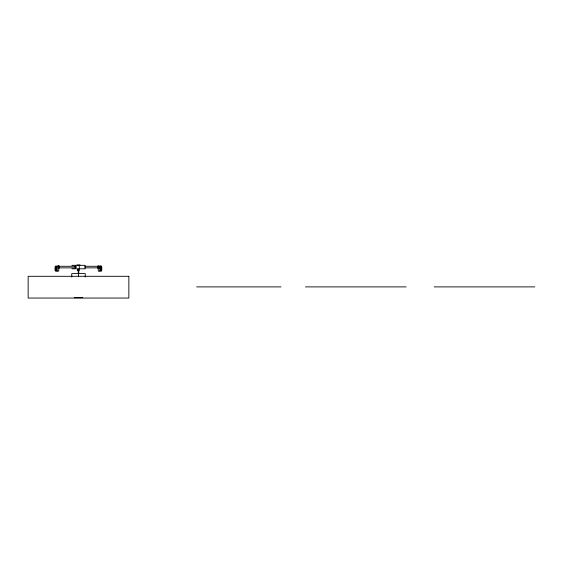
<?xml version="1.0" encoding="UTF-8"?>
<svg xmlns="http://www.w3.org/2000/svg" width="563" height="563" viewBox="0 0 563 563"><rect width="100%" height="100%" fill="white"/><g stroke="black" fill="none" stroke-linecap="round" stroke-linejoin="round"><path stroke-width="0.84" d="M76.941 264.948L80.059 264.948M71.895 265.335L85.104 265.335L85.104 268.797L71.895 268.797M97.596 266.102L101.551 266.102L101.551 271.106L98.251 271.106L98.251 266.102M58.045 266.278L75.498 266.278M84.809 266.278L98.778 266.278M100.84 266.581L101.776 266.581L100.84 266.778M100.84 266.968L101.776 266.968L100.84 267.158M100.84 267.355L101.776 267.355L100.84 267.545M100.84 267.735L101.776 267.735L100.84 267.932M75.681 267.854L58.221 267.854A0.795 0.69 -90 0 0 58.728 266.658A0.795 0.69 -90 0 0 57.574 266.602M84.992 267.854L98.961 267.854M97.596 268.03L100.707 268.03L100.707 266.102M100.84 268.122L101.776 268.122L100.84 268.319M100.84 268.509L101.776 268.509L100.84 268.699M100.84 268.896L101.776 268.896L100.84 269.086M100.84 269.276L101.776 269.276L100.84 269.473M100.84 269.663L101.776 269.663L100.84 269.853M100.84 270.05L101.776 270.05L100.84 270.24M100.84 270.43L101.776 270.43L100.84 270.627M77.947 272.112L79.059 272.112M196.67 286.891L281.007 286.891M305.435 286.891L406.141 286.891M434.15 286.891L534.85 286.891M74.281 297.665L82.726 297.665M100.235 266.102L100.144 268.03M99.862 266.102L99.862 271.106M85.238 277.087L85.238 273.583L71.761 273.583L71.761 277.087M79.284 265.335L79.284 268.797M78.503 270.522L78.503 276.489M58.841 266.102L58.841 268.03M58.749 266.102L58.749 271.106L55.448 271.106L55.448 266.102L59.404 266.102L59.404 268.03L58.376 268.03L58.376 266.102M57.06 266.102L57.06 271.106M98.307 266.602A0.795 0.69 -90 0 1 99.327 266.468A0.795 0.69 -90 0 1 99.341 267.65A0.795 0.69 -90 0 1 98.314 267.538M75.027 266.602A0.795 0.69 -90 0 1 76.047 266.468A0.795 0.69 -90 0 1 76.061 267.65A0.795 0.69 -90 0 1 75.034 267.538M77.926 270.156C77.778 269.825 80.108 269.241 77.926 270.134M56.722 266.581L55.223 266.778L56.722 266.581M56.722 266.968L55.223 267.158L56.722 266.968M56.722 267.355L55.223 267.545L56.722 267.355M56.722 267.735L55.223 267.932L56.722 267.735M56.722 268.122L55.223 268.319L56.722 268.122M56.722 268.509L55.223 268.699L56.722 268.509M56.722 268.896L55.223 269.086L56.722 268.896M56.722 269.276L55.223 269.473L56.722 269.276M56.722 269.663L55.223 269.853L56.722 269.663M56.722 270.05L55.223 270.24L56.722 270.05M56.722 270.43L55.223 270.627L56.722 270.43M128.85 276.306L28.15 276.306L28.15 298.052L128.85 298.052L128.85 276.306M78.06 270.923A0.859 0.859 0 0 0 79.362 270.198A0.859 0.859 0 0 0 78.081 269.438A0.859 0.859 0 0 0 78.06 270.923"/></g></svg>
